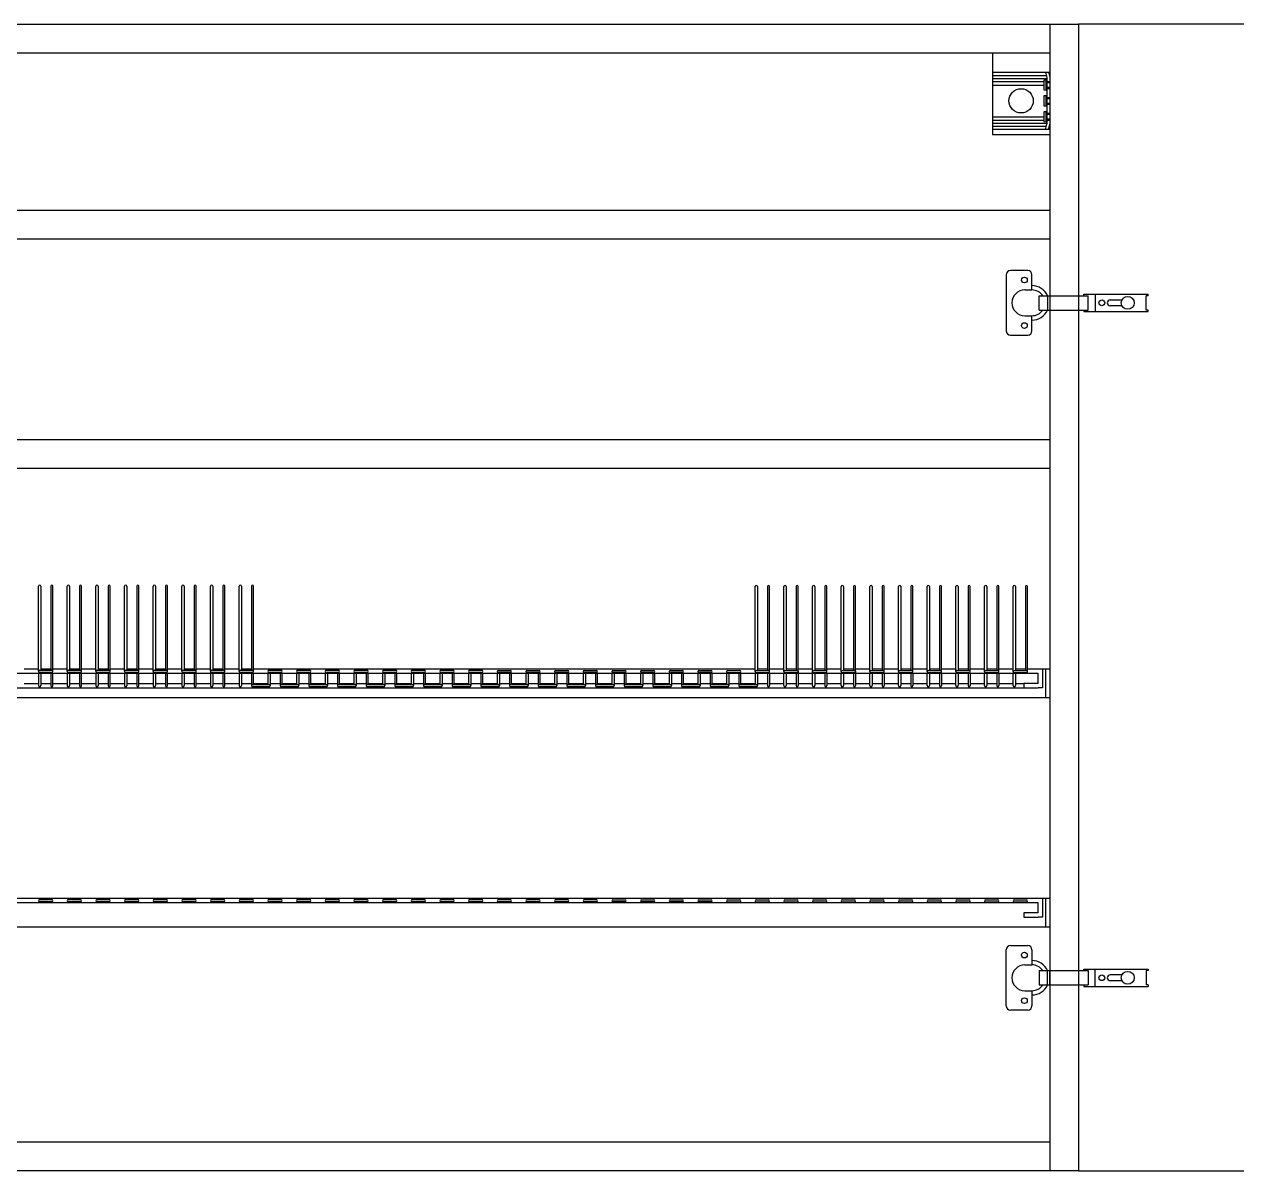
# Model space of a CAD drawing. Header units: millimetres. Extents: x 6463 to 6784, y 3596 to 3917.
# Drawn here: x 6509.3 to 6593.9, y 3715.3 to 3795.3 of the extents above; entities that cross this region are included whole.
import ezdxf

# ---------------------------------------------------------------- set-up
doc = ezdxf.new("R2010")
doc.units = ezdxf.units.MM
doc.layers.add('A-SECT-MCUT1', color=7, linetype='Continuous', lineweight=25)
doc.layers.add('viti', color=5, linetype='Continuous')

msp = doc.modelspace()

# ---------------------------------------------------------------- linework, layer by layer
for p, q in [((6502.811, 3795.268), (6582.811, 3795.268)), ((6580.811, 3795.268), (6580.811, 3715.268)), ((6582.811, 3795.268), (6582.811, 3715.268)), ((6622.811, 3795.268), (6582.811, 3795.268)), ((6504.811, 3793.268), (6580.811, 3793.268)), ((6576.811, 3793.268), (6576.811, 3787.567)), ((6576.811, 3787.567), (6580.811, 3787.567)), ((6580.811, 3782.268), (6504.811, 3782.268)), ((6580.811, 3780.268), (6504.811, 3780.268)), ((6580.811, 3766.268), (6504.811, 3766.268)), ((6580.811, 3764.268), (6504.811, 3764.268)), ((6510.265, 3750.118), (6510.265, 3756.049)), ((6510.415, 3756.049), (6510.415, 3750.193)), ((6511.115, 3756.049), (6511.115, 3750.193)), ((6511.265, 3750.118), (6511.265, 3756.049)), ((6512.265, 3750.118), (6512.265, 3756.049)), ((6512.415, 3756.049), (6512.415, 3750.193)), ((6513.115, 3756.049), (6513.115, 3750.193)), ((6513.265, 3750.118), (6513.265, 3756.049)), ((6514.265, 3750.118), (6514.265, 3756.049)), ((6514.415, 3756.049), (6514.415, 3750.193)), ((6515.115, 3756.049), (6515.115, 3750.193)), ((6515.265, 3750.118), (6515.265, 3756.049)), ((6516.265, 3750.118), (6516.265, 3756.049)), ((6516.415, 3756.049), (6516.415, 3750.193)), ((6517.115, 3756.049), (6517.115, 3750.193)), ((6517.265, 3750.118), (6517.265, 3756.049)), ((6518.265, 3750.118), (6518.265, 3756.049)), ((6518.415, 3756.049), (6518.415, 3750.193)), ((6519.115, 3756.049), (6519.115, 3750.193)), ((6519.265, 3750.118), (6519.265, 3756.049)), ((6520.265, 3750.118), (6520.265, 3756.049)), ((6520.415, 3756.049), (6520.415, 3750.193)), ((6521.115, 3756.049), (6521.115, 3750.193)), ((6521.265, 3750.118), (6521.265, 3756.049)), ((6522.265, 3750.118), (6522.265, 3756.049)), ((6522.415, 3756.049), (6522.415, 3750.193)), ((6523.115, 3756.049), (6523.115, 3750.193)), ((6523.265, 3750.118), (6523.265, 3756.049)), ((6524.265, 3750.118), (6524.265, 3756.049)), ((6524.415, 3756.049), (6524.415, 3750.193)), ((6525.115, 3756.049), (6525.115, 3750.193)), ((6525.265, 3750.118), (6525.265, 3756.049)), ((6560.264, 3750.096), (6560.264, 3756.026)), ((6560.414, 3756.026), (6560.414, 3750.171)), ((6561.114, 3756.026), (6561.114, 3750.171)), ((6561.264, 3750.096), (6561.264, 3756.026)), ((6562.264, 3750.096), (6562.264, 3756.026)), ((6562.414, 3756.026), (6562.414, 3750.171)), ((6563.114, 3756.026), (6563.114, 3750.171)), ((6563.264, 3750.096), (6563.264, 3756.026)), ((6564.264, 3750.096), (6564.264, 3756.026)), ((6564.414, 3756.026), (6564.414, 3750.171)), ((6565.114, 3756.026), (6565.114, 3750.171)), ((6565.264, 3750.096), (6565.264, 3756.026)), ((6566.264, 3750.096), (6566.264, 3756.026)), ((6566.414, 3756.026), (6566.414, 3750.171)), ((6567.114, 3756.026), (6567.114, 3750.171)), ((6567.264, 3750.096), (6567.264, 3756.026)), ((6568.264, 3750.095), (6568.264, 3756.026)), ((6568.414, 3756.026), (6568.414, 3750.17)), ((6569.114, 3756.026), (6569.114, 3750.17)), ((6569.264, 3750.095), (6569.264, 3756.026)), ((6570.264, 3750.095), (6570.264, 3756.026)), ((6570.414, 3756.026), (6570.414, 3750.17)), ((6571.114, 3756.026), (6571.114, 3750.17)), ((6571.264, 3750.095), (6571.264, 3756.026)), ((6572.264, 3750.095), (6572.264, 3756.026)), ((6572.414, 3756.026), (6572.414, 3750.17)), ((6573.114, 3756.026), (6573.114, 3750.17)), ((6573.264, 3750.095), (6573.264, 3756.026)), ((6574.264, 3750.095), (6574.264, 3756.026)), ((6574.414, 3756.026), (6574.414, 3750.17)), ((6575.114, 3756.026), (6575.114, 3750.17)), ((6575.264, 3750.095), (6575.264, 3756.026)), ((6576.264, 3750.095), (6576.264, 3756.026)), ((6576.414, 3756.026), (6576.414, 3750.17)), ((6577.114, 3756.026), (6577.114, 3750.17)), ((6577.264, 3750.095), (6577.264, 3756.026)), ((6578.264, 3750.095), (6578.264, 3756.026)), ((6578.414, 3756.026), (6578.414, 3750.17)), ((6579.114, 3756.026), (6579.114, 3750.17)), ((6579.264, 3750.095), (6579.264, 3756.026)), ((6580.011, 3749.968), (6507.115, 3749.968)), ((6510.265, 3750.268), (6509.265, 3750.268)), ((6510.265, 3749.968), (6510.265, 3749.118)), ((6510.334, 3750.193), (6511.196, 3750.193)), ((6511.196, 3750.043), (6510.334, 3750.043)), ((6511.115, 3750.268), (6510.415, 3750.268)), ((6510.415, 3749.968), (6510.415, 3749.118)), ((6511.115, 3749.968), (6511.115, 3749.118)), ((6512.265, 3750.268), (6511.265, 3750.268)), ((6511.265, 3749.118), (6511.265, 3749.968)), ((6512.265, 3749.968), (6512.265, 3749.118)), ((6512.334, 3750.193), (6513.196, 3750.193)), ((6513.196, 3750.043), (6512.334, 3750.043)), ((6513.115, 3750.268), (6512.415, 3750.268)), ((6512.415, 3749.968), (6512.415, 3749.118)), ((6513.115, 3749.968), (6513.115, 3749.118)), ((6514.265, 3750.268), (6513.265, 3750.268)), ((6513.265, 3749.118), (6513.265, 3749.968)), ((6514.265, 3749.968), (6514.265, 3749.118)), ((6514.334, 3750.193), (6515.196, 3750.193)), ((6515.196, 3750.043), (6514.334, 3750.043)), ((6515.115, 3750.268), (6514.415, 3750.268)), ((6514.415, 3749.968), (6514.415, 3749.118)), ((6515.196, 3750.043), (6515.115, 3750.043)), ((6515.115, 3749.968), (6515.115, 3749.118)), ((6516.265, 3750.268), (6515.265, 3750.268)), ((6515.265, 3749.118), (6515.265, 3749.968)), ((6516.265, 3749.968), (6516.265, 3749.118)), ((6516.334, 3750.193), (6517.196, 3750.193)), ((6517.196, 3750.043), (6516.334, 3750.043)), ((6517.115, 3750.268), (6516.415, 3750.268)), ((6516.415, 3749.968), (6516.415, 3749.118)), ((6517.115, 3749.968), (6517.115, 3749.118)), ((6518.265, 3750.268), (6517.265, 3750.268)), ((6517.265, 3749.118), (6517.265, 3749.968)), ((6518.265, 3750.118), (6518.265, 3749.118)), ((6518.334, 3750.193), (6519.196, 3750.193)), ((6519.196, 3750.043), (6518.334, 3750.043)), ((6519.115, 3750.268), (6518.415, 3750.268)), ((6518.415, 3750.043), (6518.415, 3749.118)), ((6519.115, 3749.968), (6519.115, 3749.118)), ((6520.265, 3750.268), (6519.265, 3750.268)), ((6519.265, 3749.118), (6519.265, 3749.968)), ((6520.265, 3749.968), (6520.265, 3749.118)), ((6520.334, 3750.193), (6521.196, 3750.193)), ((6521.196, 3750.043), (6520.334, 3750.043)), ((6521.115, 3750.268), (6520.415, 3750.268)), ((6520.415, 3749.968), (6520.415, 3749.118)), ((6521.115, 3750.043), (6521.115, 3749.118)), ((6522.265, 3750.268), (6521.265, 3750.268)), ((6521.265, 3749.118), (6521.265, 3750.118)), ((6522.265, 3750.118), (6522.265, 3749.118)), ((6522.334, 3750.193), (6523.196, 3750.193)), ((6523.196, 3750.043), (6522.334, 3750.043)), ((6523.115, 3750.268), (6522.415, 3750.268)), ((6522.415, 3750.043), (6522.415, 3749.118)), ((6523.115, 3749.968), (6523.115, 3749.118)), ((6524.265, 3750.268), (6523.265, 3750.268)), ((6523.265, 3749.118), (6523.265, 3749.968)), ((6524.265, 3749.968), (6524.265, 3749.118)), ((6524.334, 3750.193), (6525.196, 3750.193)), ((6525.196, 3750.043), (6524.334, 3750.043)), ((6525.115, 3750.268), (6524.415, 3750.268)), ((6524.415, 3749.968), (6524.415, 3749.118)), ((6525.115, 3749.968), (6525.115, 3749.118)), ((6560.264, 3750.268), (6525.265, 3750.268)), ((6525.265, 3749.193), (6525.265, 3749.968)), ((6526.265, 3749.968), (6526.265, 3749.193)), ((6526.334, 3750.193), (6527.196, 3750.193)), ((6527.196, 3750.043), (6526.334, 3750.043)), ((6526.415, 3749.968), (6526.415, 3749.118)), ((6527.115, 3749.968), (6527.115, 3749.118)), ((6527.265, 3749.193), (6527.265, 3749.968)), ((6528.265, 3749.968), (6528.265, 3749.193)), ((6528.334, 3750.193), (6529.196, 3750.193)), ((6529.196, 3750.043), (6528.334, 3750.043)), ((6528.415, 3749.968), (6528.415, 3749.118)), ((6529.115, 3749.968), (6529.115, 3749.118)), ((6529.265, 3749.193), (6529.265, 3749.968)), ((6530.265, 3749.968), (6530.265, 3749.193)), ((6530.334, 3750.193), (6531.196, 3750.193)), ((6531.196, 3750.043), (6530.334, 3750.043)), ((6530.415, 3749.968), (6530.415, 3749.118)), ((6531.115, 3749.968), (6531.115, 3749.118)), ((6531.265, 3749.193), (6531.265, 3749.968)), ((6532.265, 3749.968), (6532.265, 3749.193)), ((6532.334, 3750.193), (6533.196, 3750.193)), ((6533.196, 3750.043), (6532.334, 3750.043)), ((6532.415, 3749.968), (6532.415, 3749.118)), ((6533.115, 3749.968), (6533.115, 3749.118)), ((6533.265, 3749.193), (6533.265, 3749.968)), ((6534.265, 3749.968), (6534.265, 3749.193)), ((6534.334, 3750.193), (6535.196, 3750.193)), ((6535.196, 3750.043), (6534.334, 3750.043)), ((6534.415, 3749.968), (6534.415, 3749.118)), ((6535.115, 3749.968), (6535.115, 3749.118)), ((6535.265, 3749.193), (6535.265, 3749.968)), ((6536.265, 3749.968), (6536.265, 3749.193)), ((6536.334, 3750.193), (6537.196, 3750.193)), ((6537.196, 3750.043), (6536.334, 3750.043)), ((6536.415, 3749.968), (6536.415, 3749.118)), ((6537.115, 3749.968), (6537.115, 3749.118)), ((6537.265, 3749.193), (6537.265, 3749.968)), ((6538.265, 3749.968), (6538.265, 3749.193)), ((6538.334, 3750.193), (6539.196, 3750.193)), ((6539.196, 3750.043), (6538.334, 3750.043)), ((6538.415, 3749.968), (6538.415, 3749.118)), ((6539.115, 3749.968), (6539.115, 3749.118)), ((6539.265, 3749.193), (6539.265, 3749.968)), ((6540.265, 3749.968), (6540.265, 3749.193)), ((6540.334, 3750.193), (6541.196, 3750.193)), ((6541.196, 3750.043), (6540.334, 3750.043)), ((6540.415, 3749.968), (6540.415, 3749.118)), ((6541.115, 3749.968), (6541.115, 3749.118)), ((6541.265, 3749.193), (6541.265, 3749.968)), ((6542.265, 3750.118), (6542.265, 3750.1)), ((6542.265, 3749.968), (6542.265, 3749.193)), ((6542.334, 3750.184), (6543.195, 3750.184)), ((6543.195, 3750.034), (6542.334, 3750.034)), ((6542.415, 3749.968), (6542.415, 3749.118)), ((6543.115, 3749.968), (6543.115, 3749.118)), ((6543.265, 3749.193), (6543.265, 3749.968)), ((6544.265, 3750.118), (6544.265, 3750.1)), ((6544.265, 3749.968), (6544.265, 3749.193)), ((6544.334, 3750.184), (6545.195, 3750.184)), ((6545.195, 3750.034), (6544.334, 3750.034)), ((6544.415, 3749.968), (6544.415, 3749.118)), ((6545.115, 3749.968), (6545.115, 3749.118)), ((6545.265, 3749.193), (6545.265, 3749.968)), ((6546.265, 3750.118), (6546.265, 3750.1)), ((6546.265, 3749.968), (6546.265, 3749.193)), ((6546.334, 3750.184), (6547.195, 3750.184)), ((6547.195, 3750.034), (6546.334, 3750.034)), ((6546.415, 3749.968), (6546.415, 3749.118)), ((6547.115, 3749.968), (6547.115, 3749.118)), ((6547.265, 3749.193), (6547.265, 3749.968)), ((6548.265, 3750.118), (6548.265, 3750.1)), ((6548.265, 3749.968), (6548.265, 3749.193)), ((6548.334, 3750.184), (6549.195, 3750.184)), ((6549.195, 3750.034), (6548.334, 3750.034)), ((6548.415, 3749.968), (6548.415, 3749.118)), ((6549.115, 3749.968), (6549.115, 3749.118)), ((6549.265, 3749.193), (6549.265, 3749.968)), ((6550.265, 3750.118), (6550.265, 3750.09)), ((6550.265, 3749.968), (6550.265, 3749.193)), ((6550.333, 3750.177), (6551.195, 3750.177)), ((6551.195, 3750.027), (6550.333, 3750.027)), ((6550.415, 3749.968), (6550.415, 3749.118)), ((6551.115, 3749.968), (6551.115, 3749.118)), ((6551.265, 3749.193), (6551.265, 3749.968)), ((6552.265, 3750.118), (6552.265, 3750.09)), ((6552.265, 3749.968), (6552.265, 3749.193)), ((6552.333, 3750.177), (6553.195, 3750.177)), ((6553.195, 3750.027), (6552.333, 3750.027)), ((6552.415, 3749.968), (6552.415, 3749.118)), ((6553.115, 3749.968), (6553.115, 3749.118)), ((6553.265, 3749.193), (6553.265, 3749.968)), ((6554.265, 3750.118), (6554.265, 3750.09)), ((6554.265, 3749.968), (6554.265, 3749.193)), ((6554.333, 3750.177), (6555.195, 3750.177)), ((6555.195, 3750.027), (6554.333, 3750.027)), ((6554.415, 3749.968), (6554.415, 3749.118)), ((6555.115, 3749.968), (6555.115, 3749.118)), ((6555.265, 3749.193), (6555.265, 3749.968)), ((6556.265, 3750.118), (6556.265, 3750.09)), ((6556.265, 3749.968), (6556.265, 3749.193)), ((6556.333, 3750.177), (6557.195, 3750.177)), ((6557.195, 3750.027), (6556.333, 3750.027)), ((6556.415, 3749.968), (6556.415, 3749.118)), ((6557.115, 3749.968), (6557.115, 3749.118)), ((6557.265, 3749.193), (6557.265, 3749.968)), ((6558.265, 3750.109), (6558.265, 3750.082)), ((6558.265, 3749.968), (6558.265, 3749.193)), ((6558.333, 3750.17), (6559.195, 3750.17)), ((6559.195, 3750.02), (6558.333, 3750.02)), ((6558.415, 3749.968), (6558.415, 3749.118)), ((6559.115, 3749.968), (6559.115, 3749.118)), ((6559.265, 3749.193), (6559.265, 3749.968)), ((6560.265, 3750.118), (6560.265, 3750.082)), ((6560.265, 3749.968), (6560.265, 3749.193)), ((6560.333, 3750.17), (6561.195, 3750.17)), ((6561.195, 3750.02), (6560.333, 3750.02)), ((6561.114, 3750.268), (6560.414, 3750.268)), ((6560.415, 3749.968), (6560.415, 3749.118)), ((6561.115, 3749.968), (6561.115, 3749.118)), ((6562.264, 3750.268), (6561.264, 3750.268)), ((6561.265, 3749.968), (6561.265, 3749.118)), ((6562.265, 3750.109), (6562.265, 3750.082)), ((6562.265, 3749.118), (6562.265, 3749.968)), ((6562.333, 3750.17), (6563.195, 3750.17)), ((6563.195, 3750.02), (6562.333, 3750.02)), ((6563.114, 3750.268), (6562.414, 3750.268)), ((6562.415, 3749.968), (6562.415, 3749.118)), ((6563.115, 3750.043), (6563.115, 3749.118)), ((6564.264, 3750.268), (6563.264, 3750.268)), ((6563.265, 3750.118), (6563.265, 3749.118)), ((6564.265, 3749.118), (6564.265, 3750.118)), ((6564.265, 3750.109), (6564.265, 3750.082)), ((6564.333, 3750.17), (6565.195, 3750.17)), ((6565.195, 3750.02), (6564.333, 3750.02)), ((6565.114, 3750.268), (6564.414, 3750.268)), ((6564.415, 3750.043), (6564.415, 3749.118)), ((6565.115, 3749.968), (6565.115, 3749.118)), ((6566.264, 3750.268), (6565.264, 3750.268)), ((6565.265, 3749.968), (6565.265, 3749.118)), ((6566.265, 3750.121), (6566.265, 3750.082)), ((6566.265, 3749.118), (6566.265, 3749.968)), ((6566.333, 3750.17), (6567.195, 3750.17)), ((6567.195, 3750.02), (6566.333, 3750.02)), ((6567.114, 3750.268), (6566.414, 3750.268)), ((6566.415, 3749.968), (6566.415, 3749.118)), ((6567.115, 3750.043), (6567.115, 3749.118)), ((6568.264, 3750.268), (6567.264, 3750.268)), ((6567.265, 3750.118), (6567.265, 3749.118)), ((6568.265, 3749.118), (6568.265, 3749.968)), ((6568.333, 3750.17), (6569.195, 3750.17)), ((6569.195, 3750.02), (6568.333, 3750.02)), ((6569.114, 3750.268), (6568.414, 3750.268)), ((6568.415, 3749.968), (6568.415, 3749.118)), ((6569.115, 3749.968), (6569.115, 3749.118)), ((6570.264, 3750.268), (6569.264, 3750.268)), ((6569.265, 3749.968), (6569.265, 3749.118)), ((6570.265, 3749.118), (6570.265, 3749.968)), ((6570.333, 3750.17), (6571.195, 3750.17)), ((6571.195, 3750.02), (6570.333, 3750.02)), ((6571.114, 3750.268), (6570.414, 3750.268)), ((6570.415, 3749.968), (6570.415, 3749.118)), ((6571.115, 3749.968), (6571.115, 3749.118)), ((6572.264, 3750.268), (6571.264, 3750.268)), ((6571.265, 3749.968), (6571.265, 3749.118)), ((6572.265, 3749.118), (6572.265, 3749.968)), ((6572.333, 3750.17), (6573.195, 3750.17)), ((6573.195, 3750.02), (6572.333, 3750.02)), ((6573.114, 3750.268), (6572.414, 3750.268)), ((6572.415, 3749.968), (6572.415, 3749.118)), ((6573.115, 3749.968), (6573.115, 3749.118)), ((6574.264, 3750.268), (6573.264, 3750.268)), ((6573.265, 3749.968), (6573.265, 3749.118)), ((6574.265, 3749.118), (6574.265, 3749.968)), ((6574.333, 3750.17), (6575.195, 3750.17)), ((6575.195, 3750.02), (6574.333, 3750.02)), ((6575.114, 3750.268), (6574.414, 3750.268)), ((6574.415, 3749.968), (6574.415, 3749.118)), ((6575.115, 3749.968), (6575.115, 3749.118)), ((6576.264, 3750.268), (6575.264, 3750.268)), ((6575.265, 3749.968), (6575.265, 3749.118)), ((6576.265, 3750.109), (6576.265, 3750.082)), ((6576.265, 3749.118), (6576.265, 3749.968)), ((6576.333, 3750.17), (6577.195, 3750.17)), ((6577.195, 3750.02), (6576.333, 3750.02)), ((6577.114, 3750.268), (6576.414, 3750.268)), ((6576.415, 3749.968), (6576.415, 3749.118)), ((6577.115, 3749.968), (6577.115, 3749.118)), ((6578.264, 3750.268), (6577.264, 3750.268)), ((6577.265, 3749.968), (6577.265, 3749.118)), ((6578.265, 3749.118), (6578.265, 3749.968)), ((6578.333, 3750.17), (6579.195, 3750.17)), ((6579.195, 3750.02), (6578.333, 3750.02)), ((6579.114, 3750.268), (6578.414, 3750.268)), ((6578.415, 3749.968), (6578.415, 3749.118)), ((6580.811, 3750.268), (6579.264, 3750.268)), ((6580.011, 3749.268), (6580.011, 3749.968)), ((6580.311, 3750.268), (6580.311, 3748.968)), ((6580.511, 3750.268), (6580.511, 3748.268)), ((6509.265, 3749.268), (6510.265, 3749.268)), ((6510.415, 3749.268), (6511.115, 3749.268)), ((6511.265, 3749.268), (6512.265, 3749.268)), ((6512.415, 3749.268), (6513.115, 3749.268)), ((6513.265, 3749.268), (6514.265, 3749.268)), ((6514.415, 3749.268), (6515.115, 3749.268)), ((6515.265, 3749.268), (6516.265, 3749.268)), ((6516.415, 3749.268), (6517.115, 3749.268)), ((6517.265, 3749.268), (6518.265, 3749.268)), ((6518.415, 3749.268), (6519.115, 3749.268)), ((6519.265, 3749.268), (6520.265, 3749.268)), ((6520.415, 3749.268), (6521.115, 3749.268)), ((6521.265, 3749.268), (6522.265, 3749.268)), ((6522.415, 3749.268), (6523.115, 3749.268)), ((6523.265, 3749.268), (6524.265, 3749.268)), ((6524.415, 3749.268), (6525.115, 3749.268)), ((6525.184, 3749.193), (6526.346, 3749.193)), ((6526.346, 3749.043), (6525.184, 3749.043)), ((6525.265, 3749.268), (6526.265, 3749.268)), ((6526.415, 3749.268), (6527.115, 3749.268)), ((6527.184, 3749.193), (6528.346, 3749.193)), ((6528.346, 3749.043), (6527.184, 3749.043)), ((6527.265, 3749.268), (6528.265, 3749.268)), ((6528.415, 3749.268), (6529.115, 3749.268)), ((6529.184, 3749.193), (6530.346, 3749.193)), ((6530.346, 3749.043), (6529.184, 3749.043)), ((6529.265, 3749.268), (6530.265, 3749.268)), ((6530.415, 3749.268), (6531.115, 3749.268)), ((6531.184, 3749.193), (6532.346, 3749.193)), ((6532.346, 3749.043), (6531.184, 3749.043)), ((6531.265, 3749.268), (6532.265, 3749.268)), ((6532.415, 3749.268), (6533.115, 3749.268)), ((6533.184, 3749.193), (6534.346, 3749.193)), ((6534.346, 3749.043), (6533.184, 3749.043)), ((6533.265, 3749.268), (6534.265, 3749.268)), ((6534.415, 3749.268), (6535.115, 3749.268)), ((6535.184, 3749.193), (6536.346, 3749.193)), ((6536.346, 3749.043), (6535.184, 3749.043)), ((6535.265, 3749.268), (6536.265, 3749.268)), ((6536.415, 3749.268), (6537.115, 3749.268)), ((6537.184, 3749.193), (6538.346, 3749.193)), ((6538.346, 3749.043), (6537.184, 3749.043)), ((6537.265, 3749.268), (6538.265, 3749.268)), ((6538.415, 3749.268), (6539.115, 3749.268)), ((6539.184, 3749.193), (6540.346, 3749.193)), ((6540.346, 3749.043), (6539.184, 3749.043)), ((6539.265, 3749.268), (6540.265, 3749.268)), ((6540.415, 3749.268), (6541.115, 3749.268)), ((6541.184, 3749.193), (6542.346, 3749.193)), ((6542.346, 3749.043), (6541.184, 3749.043)), ((6541.265, 3749.268), (6542.265, 3749.268)), ((6542.415, 3749.268), (6543.115, 3749.268)), ((6543.184, 3749.193), (6544.346, 3749.193)), ((6544.346, 3749.043), (6543.184, 3749.043)), ((6543.265, 3749.268), (6544.265, 3749.268)), ((6544.415, 3749.268), (6545.115, 3749.268)), ((6545.184, 3749.193), (6546.346, 3749.193)), ((6546.346, 3749.043), (6545.184, 3749.043)), ((6545.265, 3749.268), (6546.265, 3749.268)), ((6546.415, 3749.268), (6547.115, 3749.268)), ((6547.184, 3749.193), (6548.346, 3749.193)), ((6548.346, 3749.043), (6547.184, 3749.043)), ((6547.265, 3749.268), (6548.265, 3749.268)), ((6548.415, 3749.268), (6549.115, 3749.268)), ((6549.184, 3749.193), (6550.346, 3749.193)), ((6550.346, 3749.043), (6549.184, 3749.043)), ((6549.265, 3749.268), (6550.265, 3749.268)), ((6550.415, 3749.268), (6551.115, 3749.268)), ((6551.184, 3749.193), (6552.346, 3749.193)), ((6552.346, 3749.043), (6551.184, 3749.043)), ((6551.265, 3749.268), (6552.265, 3749.268)), ((6552.415, 3749.268), (6553.115, 3749.268)), ((6553.184, 3749.193), (6554.346, 3749.193)), ((6554.346, 3749.043), (6553.184, 3749.043)), ((6553.265, 3749.268), (6554.265, 3749.268)), ((6554.415, 3749.268), (6555.115, 3749.268)), ((6555.184, 3749.193), (6556.346, 3749.193)), ((6556.346, 3749.043), (6555.184, 3749.043)), ((6555.265, 3749.268), (6556.265, 3749.268)), ((6556.415, 3749.268), (6557.115, 3749.268)), ((6557.184, 3749.193), (6558.346, 3749.193)), ((6558.346, 3749.043), (6557.184, 3749.043)), ((6557.265, 3749.268), (6558.265, 3749.268)), ((6558.415, 3749.268), (6559.115, 3749.268)), ((6559.184, 3749.193), (6560.346, 3749.193)), ((6560.346, 3749.043), (6559.184, 3749.043)), ((6559.265, 3749.268), (6560.265, 3749.268)), ((6560.415, 3749.268), (6561.115, 3749.268)), ((6561.265, 3749.268), (6562.265, 3749.268)), ((6562.415, 3749.268), (6563.115, 3749.268)), ((6563.265, 3749.268), (6564.265, 3749.268)), ((6564.415, 3749.268), (6565.115, 3749.268)), ((6565.265, 3749.268), (6566.265, 3749.268)), ((6566.415, 3749.268), (6567.115, 3749.268)), ((6567.265, 3749.268), (6568.265, 3749.268)), ((6568.415, 3749.268), (6569.115, 3749.268)), ((6569.265, 3749.268), (6570.265, 3749.268)), ((6570.415, 3749.268), (6571.115, 3749.268)), ((6571.265, 3749.268), (6572.265, 3749.268)), ((6572.415, 3749.268), (6573.115, 3749.268)), ((6573.265, 3749.268), (6574.265, 3749.268)), ((6574.415, 3749.268), (6575.115, 3749.268)), ((6575.265, 3749.268), (6576.265, 3749.268)), ((6576.415, 3749.268), (6577.115, 3749.268)), ((6577.265, 3749.268), (6578.265, 3749.268)), ((6578.415, 3749.268), (6579.011, 3749.268)), ((6580.011, 3749.268), (6579.011, 3749.268)), ((6579.011, 3749.268), (6579.011, 3748.968)), ((6580.811, 3748.268), (6504.811, 3748.268)), ((6506.611, 3748.968), (6579.011, 3748.968)), ((6579.011, 3748.968), (6580.011, 3748.968)), ((6580.311, 3748.968), (6580.011, 3748.968)), ((6580.811, 3734.268), (6504.811, 3734.268)), ((6580.011, 3733.968), (6505.611, 3733.968)), ((6510.334, 3734.193), (6511.196, 3734.193)), ((6511.196, 3734.043), (6510.334, 3734.043)), ((6512.334, 3734.193), (6513.196, 3734.193)), ((6513.196, 3734.043), (6512.334, 3734.043)), ((6514.334, 3734.193), (6515.196, 3734.193)), ((6515.196, 3734.043), (6514.334, 3734.043)), ((6516.334, 3734.193), (6517.196, 3734.193)), ((6517.196, 3734.043), (6516.334, 3734.043)), ((6518.334, 3734.193), (6519.196, 3734.193)), ((6519.196, 3734.043), (6518.334, 3734.043)), ((6520.334, 3734.193), (6521.196, 3734.193)), ((6521.196, 3734.043), (6520.334, 3734.043)), ((6522.334, 3734.193), (6523.196, 3734.193)), ((6523.196, 3734.043), (6522.334, 3734.043)), ((6524.334, 3734.193), (6525.196, 3734.193)), ((6525.196, 3734.043), (6524.334, 3734.043)), ((6526.334, 3734.193), (6527.196, 3734.193)), ((6527.196, 3734.043), (6526.334, 3734.043)), ((6528.334, 3734.193), (6529.196, 3734.193)), ((6529.196, 3734.043), (6528.334, 3734.043)), ((6530.334, 3734.193), (6531.196, 3734.193)), ((6531.196, 3734.043), (6530.334, 3734.043)), ((6532.334, 3734.193), (6533.196, 3734.193)), ((6533.196, 3734.043), (6532.334, 3734.043)), ((6534.334, 3734.193), (6535.196, 3734.193)), ((6535.196, 3734.043), (6534.334, 3734.043)), ((6536.334, 3734.193), (6537.196, 3734.193)), ((6537.196, 3734.043), (6536.334, 3734.043)), ((6538.334, 3734.193), (6539.196, 3734.193)), ((6539.196, 3734.043), (6538.334, 3734.043)), ((6540.334, 3734.193), (6541.196, 3734.193)), ((6541.196, 3734.043), (6540.334, 3734.043)), ((6542.334, 3734.184), (6543.195, 3734.184)), ((6543.195, 3734.034), (6542.334, 3734.034)), ((6544.334, 3734.184), (6545.195, 3734.184)), ((6545.195, 3734.034), (6544.334, 3734.034)), ((6546.334, 3734.184), (6547.195, 3734.184)), ((6547.195, 3734.034), (6546.334, 3734.034)), ((6548.334, 3734.184), (6549.195, 3734.184)), ((6549.195, 3734.034), (6548.334, 3734.034)), ((6550.333, 3734.177), (6551.195, 3734.177)), ((6551.195, 3734.027), (6550.333, 3734.027)), ((6552.333, 3734.177), (6553.195, 3734.177)), ((6553.195, 3734.027), (6552.333, 3734.027)), ((6554.333, 3734.177), (6555.195, 3734.177)), ((6555.195, 3734.027), (6554.333, 3734.027)), ((6556.333, 3734.177), (6557.195, 3734.177)), ((6557.195, 3734.027), (6556.333, 3734.027)), ((6558.333, 3734.17), (6559.195, 3734.17)), ((6559.195, 3734.02), (6558.333, 3734.02)), ((6560.333, 3734.17), (6561.195, 3734.17)), ((6561.195, 3734.02), (6560.333, 3734.02)), ((6562.333, 3734.17), (6563.195, 3734.17)), ((6563.195, 3734.02), (6562.333, 3734.02)), ((6564.333, 3734.17), (6565.195, 3734.17)), ((6565.195, 3734.02), (6564.333, 3734.02)), ((6566.333, 3734.17), (6567.195, 3734.17)), ((6567.195, 3734.02), (6566.333, 3734.02)), ((6568.333, 3734.17), (6569.195, 3734.17)), ((6569.195, 3734.02), (6568.333, 3734.02)), ((6570.333, 3734.17), (6571.195, 3734.17)), ((6571.195, 3734.02), (6570.333, 3734.02)), ((6572.333, 3734.17), (6573.195, 3734.17)), ((6573.195, 3734.02), (6572.333, 3734.02)), ((6574.333, 3734.17), (6575.195, 3734.17)), ((6575.195, 3734.02), (6574.333, 3734.02)), ((6576.333, 3734.17), (6577.195, 3734.17)), ((6577.195, 3734.02), (6576.333, 3734.02)), ((6578.333, 3734.17), (6579.195, 3734.17)), ((6579.195, 3734.02), (6578.333, 3734.02)), ((6580.011, 3733.268), (6580.011, 3733.968)), ((6580.311, 3734.268), (6580.311, 3732.968)), ((6580.511, 3734.268), (6580.511, 3732.268)), ((6580.011, 3733.268), (6579.011, 3733.268)), ((6579.011, 3733.268), (6579.011, 3732.968)), ((6579.011, 3732.968), (6580.011, 3732.968)), ((6580.311, 3732.968), (6580.011, 3732.968)), ((6580.811, 3732.268), (6504.811, 3732.268)), ((6580.811, 3717.268), (6504.811, 3717.268)), ((6582.811, 3715.268), (6502.811, 3715.268)), ((6582.811, 3715.268), (6622.811, 3715.268))]:
    msp.add_line(p, q)
for centre, start, end in [((6510.34, 3756.043), 4.69191, 175.30809), ((6511.19, 3756.043), 4.69191, 175.30809), ((6512.34, 3756.043), 4.69191, 175.30809), ((6513.19, 3756.043), 4.69191, 175.30809), ((6514.34, 3756.043), 4.69191, 175.30809), ((6515.19, 3756.043), 4.69191, 175.30809), ((6516.34, 3756.043), 4.69191, 175.30809), ((6517.19, 3756.043), 4.69191, 175.30809), ((6518.34, 3756.043), 4.69191, 175.30809), ((6519.19, 3756.043), 4.69191, 175.30809), ((6520.34, 3756.043), 4.69191, 175.30809), ((6521.19, 3756.043), 4.69191, 175.30809), ((6522.34, 3756.043), 4.69191, 175.30809), ((6523.19, 3756.043), 4.69191, 175.30809), ((6524.34, 3756.043), 4.69191, 175.30809), ((6525.19, 3756.043), 4.69191, 175.30809), ((6560.339, 3756.02), 4.69191, 175.30809), ((6561.189, 3756.02), 4.69191, 175.30809), ((6562.339, 3756.02), 4.69191, 175.30809), ((6563.189, 3756.02), 4.69191, 175.30809), ((6564.339, 3756.02), 4.69191, 175.30809), ((6565.189, 3756.02), 4.69191, 175.30809), ((6566.339, 3756.02), 4.69191, 175.30809), ((6567.189, 3756.02), 4.69191, 175.30809), ((6568.339, 3756.02), 4.69191, 175.30809), ((6569.189, 3756.02), 4.69191, 175.30809), ((6570.339, 3756.02), 4.69191, 175.30809), ((6571.189, 3756.02), 4.69191, 175.30809), ((6572.339, 3756.02), 4.69191, 175.30809), ((6573.189, 3756.02), 4.69191, 175.30809), ((6574.339, 3756.02), 4.69191, 175.30809), ((6575.189, 3756.02), 4.69191, 175.30809), ((6576.339, 3756.02), 4.69191, 175.30809), ((6577.189, 3756.02), 4.69191, 175.30809), ((6578.339, 3756.02), 4.69191, 175.30809), ((6579.189, 3756.02), 4.69191, 175.30809), ((6510.34, 3750.118), 94.69191, 265.30809), ((6511.19, 3750.118), 274.69191, 85.30809), ((6512.34, 3750.118), 94.69191, 265.30809), ((6513.19, 3750.118), 274.69191, 85.30809), ((6514.34, 3750.118), 94.69191, 265.30809), ((6515.19, 3750.118), 274.69191, 85.30809), ((6516.34, 3750.118), 94.69191, 265.30809), ((6517.19, 3750.118), 274.69191, 85.30809), ((6518.34, 3750.118), 94.69191, 265.30809), ((6519.19, 3750.118), 274.69191, 85.30809), ((6520.34, 3750.118), 94.69191, 265.30809), ((6521.19, 3750.118), 274.69191, 85.30809), ((6522.34, 3750.118), 94.69191, 265.30809), ((6523.19, 3750.118), 274.69191, 85.30809), ((6524.34, 3750.118), 94.69191, 265.30809), ((6525.19, 3750.118), 274.69191, 85.30809), ((6526.34, 3750.118), 94.69191, 265.30809), ((6527.19, 3750.118), 274.69191, 85.30809), ((6528.34, 3750.118), 94.69191, 265.30809), ((6529.19, 3750.118), 274.69191, 85.30809), ((6530.34, 3750.118), 94.69191, 265.30809), ((6531.19, 3750.118), 274.69191, 85.30809), ((6532.34, 3750.118), 94.69191, 265.30809), ((6533.19, 3750.118), 274.69191, 85.30809), ((6534.34, 3750.118), 94.69191, 265.30809), ((6535.19, 3750.118), 274.69191, 85.30809), ((6536.34, 3750.118), 94.69191, 265.30809), ((6537.19, 3750.118), 274.69191, 85.30809), ((6538.34, 3750.118), 94.69191, 265.30809), ((6539.19, 3750.118), 274.69191, 85.30809), ((6540.34, 3750.118), 94.69191, 265.30809), ((6541.19, 3750.118), 274.69191, 85.30809), ((6542.34, 3750.109), 94.69191, 265.30809), ((6543.189, 3750.109), 274.69191, 85.30809), ((6544.34, 3750.109), 94.69191, 265.30809), ((6545.189, 3750.109), 274.69191, 85.30809), ((6546.34, 3750.109), 94.69191, 265.30809), ((6547.189, 3750.109), 274.69191, 85.30809), ((6548.34, 3750.109), 94.69191, 265.30809), ((6549.189, 3750.109), 274.69191, 85.30809), ((6550.339, 3750.102), 94.69191, 265.30809), ((6551.189, 3750.102), 274.69191, 85.30809), ((6552.339, 3750.102), 94.69191, 265.30809), ((6553.189, 3750.102), 274.69191, 85.30809), ((6554.339, 3750.102), 94.69191, 265.30809), ((6555.189, 3750.102), 274.69191, 85.30809), ((6556.339, 3750.102), 94.69191, 265.30809), ((6557.189, 3750.102), 274.69191, 85.30809), ((6558.339, 3750.095), 94.69191, 265.30809), ((6559.189, 3750.095), 274.69191, 85.30809), ((6560.339, 3750.095), 94.69191, 265.30809), ((6561.189, 3750.095), 274.69191, 85.30809), ((6562.339, 3750.095), 94.69191, 265.30809), ((6563.189, 3750.095), 274.69191, 85.30809), ((6564.339, 3750.095), 94.69191, 265.30809), ((6565.189, 3750.095), 274.69191, 85.30809), ((6566.339, 3750.095), 94.69191, 265.30809), ((6567.189, 3750.095), 274.69191, 85.30809), ((6568.339, 3750.095), 94.69191, 265.30809), ((6569.189, 3750.095), 274.69191, 85.30809), ((6570.339, 3750.095), 94.69191, 265.30809), ((6571.189, 3750.095), 274.69191, 85.30809), ((6572.339, 3750.095), 94.69191, 265.30809), ((6573.189, 3750.095), 274.69191, 85.30809), ((6574.339, 3750.095), 94.69191, 265.30809), ((6575.189, 3750.095), 274.69191, 85.30809), ((6576.339, 3750.095), 94.69191, 265.30809), ((6577.189, 3750.095), 274.69191, 85.30809), ((6578.339, 3750.095), 94.69191, 265.30809), ((6579.189, 3750.095), 274.69191, 85.30809), ((6510.34, 3749.124), 184.69191, 355.30809), ((6511.19, 3749.124), 184.69191, 355.30809), ((6512.34, 3749.124), 184.69191, 355.30809), ((6513.19, 3749.124), 184.69191, 355.30809), ((6514.34, 3749.124), 184.69191, 355.30809), ((6515.19, 3749.124), 184.69191, 355.30809), ((6516.34, 3749.124), 184.69191, 355.30809), ((6517.19, 3749.124), 184.69191, 355.30809), ((6518.34, 3749.124), 184.69191, 355.30809), ((6519.19, 3749.124), 184.69191, 355.30809), ((6520.34, 3749.124), 184.69191, 355.30809), ((6521.19, 3749.124), 184.69191, 355.30809), ((6522.34, 3749.124), 184.69191, 355.30809), ((6523.19, 3749.124), 184.69191, 355.30809), ((6524.34, 3749.124), 184.69191, 355.30809), ((6525.19, 3749.118), 94.69191, 265.30809), ((6526.34, 3749.118), 274.69191, 85.30809), ((6527.19, 3749.118), 94.69191, 265.30809), ((6528.34, 3749.118), 274.69191, 85.30809), ((6529.19, 3749.118), 94.69191, 265.30809), ((6530.34, 3749.118), 274.69191, 85.30809), ((6531.19, 3749.118), 94.69191, 265.30809), ((6532.34, 3749.118), 274.69191, 85.30809), ((6533.19, 3749.118), 94.69191, 265.30809), ((6534.34, 3749.118), 274.69191, 85.30809), ((6535.19, 3749.118), 94.69191, 265.30809), ((6536.34, 3749.118), 274.69191, 85.30809), ((6537.19, 3749.118), 94.69191, 265.30809), ((6538.34, 3749.118), 274.69191, 85.30809), ((6539.19, 3749.118), 94.69191, 265.30809), ((6540.34, 3749.118), 274.69191, 85.30809), ((6541.19, 3749.118), 94.69191, 265.30809), ((6542.34, 3749.118), 274.69191, 85.30809), ((6543.19, 3749.118), 94.69191, 265.30809), ((6544.34, 3749.118), 274.69191, 85.30809), ((6545.19, 3749.118), 94.69191, 265.30809), ((6546.34, 3749.118), 274.69191, 85.30809), ((6547.19, 3749.118), 94.69191, 265.30809), ((6548.34, 3749.118), 274.69191, 85.30809), ((6549.19, 3749.118), 94.69191, 265.30809), ((6550.34, 3749.118), 274.69191, 85.30809), ((6551.19, 3749.118), 94.69191, 265.30809), ((6552.34, 3749.118), 274.69191, 85.30809), ((6553.19, 3749.118), 94.69191, 265.30809), ((6554.34, 3749.118), 274.69191, 85.30809), ((6555.19, 3749.118), 94.69191, 265.30809), ((6556.34, 3749.118), 274.69191, 85.30809), ((6557.19, 3749.118), 94.69191, 265.30809), ((6558.34, 3749.118), 274.69191, 85.30809), ((6559.19, 3749.118), 94.69191, 265.30809), ((6560.34, 3749.118), 274.69191, 85.30809), ((6561.19, 3749.124), 184.69191, 355.30809), ((6562.34, 3749.124), 184.69191, 355.30809), ((6563.19, 3749.124), 184.69191, 355.30809), ((6564.34, 3749.124), 184.69191, 355.30809), ((6565.19, 3749.124), 184.69191, 355.30809), ((6566.34, 3749.124), 184.69191, 355.30809), ((6567.19, 3749.124), 184.69191, 355.30809), ((6568.34, 3749.124), 184.69191, 355.30809), ((6569.19, 3749.124), 184.69191, 355.30809), ((6570.34, 3749.124), 184.69191, 355.30809), ((6571.19, 3749.124), 184.69191, 355.30809), ((6572.34, 3749.124), 184.69191, 355.30809), ((6573.19, 3749.124), 184.69191, 355.30809), ((6574.34, 3749.124), 184.69191, 355.30809), ((6575.19, 3749.124), 184.69191, 355.30809), ((6576.34, 3749.124), 184.69191, 355.30809), ((6577.19, 3749.124), 184.69191, 355.30809), ((6578.34, 3749.124), 184.69191, 355.30809), ((6510.34, 3734.118), 94.69191, 265.30809), ((6511.19, 3734.118), 274.69191, 85.30809), ((6512.34, 3734.118), 94.69191, 265.30809), ((6513.19, 3734.118), 274.69191, 85.30809), ((6514.34, 3734.118), 94.69191, 265.30809), ((6515.19, 3734.118), 274.69191, 85.30809), ((6516.34, 3734.118), 94.69191, 265.30809), ((6517.19, 3734.118), 274.69191, 85.30809), ((6518.34, 3734.118), 94.69191, 265.30809), ((6519.19, 3734.118), 274.69191, 85.30809), ((6520.34, 3734.118), 94.69191, 265.30809), ((6521.19, 3734.118), 274.69191, 85.30809), ((6522.34, 3734.118), 94.69191, 265.30809), ((6523.19, 3734.118), 274.69191, 85.30809), ((6524.34, 3734.118), 94.69191, 265.30809), ((6525.19, 3734.118), 274.69191, 85.30809), ((6526.34, 3734.118), 94.69191, 265.30809), ((6527.19, 3734.118), 274.69191, 85.30809), ((6528.34, 3734.118), 94.69191, 265.30809), ((6529.19, 3734.118), 274.69191, 85.30809), ((6530.34, 3734.118), 94.69191, 265.30809), ((6531.19, 3734.118), 274.69191, 85.30809), ((6532.34, 3734.118), 94.69191, 265.30809), ((6533.19, 3734.118), 274.69191, 85.30809), ((6534.34, 3734.118), 94.69191, 265.30809), ((6535.19, 3734.118), 274.69191, 85.30809), ((6536.34, 3734.118), 94.69191, 265.30809), ((6537.19, 3734.118), 274.69191, 85.30809), ((6538.34, 3734.118), 94.69191, 265.30809), ((6539.19, 3734.118), 274.69191, 85.30809), ((6540.34, 3734.118), 94.69191, 265.30809), ((6541.19, 3734.118), 274.69191, 85.30809), ((6542.34, 3734.109), 94.69191, 265.30809), ((6543.189, 3734.109), 274.69191, 85.30809), ((6544.34, 3734.109), 94.69191, 265.30809), ((6545.189, 3734.109), 274.69191, 85.30809), ((6546.34, 3734.109), 94.69191, 265.30809), ((6547.189, 3734.109), 274.69191, 85.30809), ((6548.34, 3734.109), 94.69191, 265.30809), ((6549.189, 3734.109), 274.69191, 85.30809), ((6550.339, 3734.102), 94.69191, 265.30809), ((6551.189, 3734.102), 274.69191, 85.30809), ((6552.339, 3734.102), 94.69191, 265.30809), ((6553.189, 3734.102), 274.69191, 85.30809), ((6554.339, 3734.102), 94.69191, 265.30809), ((6555.189, 3734.102), 274.69191, 85.30809), ((6556.339, 3734.102), 94.69191, 265.30809), ((6557.189, 3734.102), 274.69191, 85.30809), ((6558.339, 3734.095), 94.69191, 265.30809), ((6559.189, 3734.095), 274.69191, 85.30809), ((6560.339, 3734.095), 94.69191, 265.30809), ((6561.189, 3734.095), 274.69191, 85.30809), ((6562.339, 3734.095), 94.69191, 265.30809), ((6563.189, 3734.095), 274.69191, 85.30809), ((6564.339, 3734.095), 94.69191, 265.30809), ((6565.189, 3734.095), 274.69191, 85.30809), ((6566.339, 3734.095), 94.69191, 265.30809), ((6567.189, 3734.095), 274.69191, 85.30809), ((6568.339, 3734.095), 94.69191, 265.30809), ((6569.189, 3734.095), 274.69191, 85.30809), ((6570.339, 3734.095), 94.69191, 265.30809), ((6571.189, 3734.095), 274.69191, 85.30809), ((6572.339, 3734.095), 94.69191, 265.30809), ((6573.189, 3734.095), 274.69191, 85.30809), ((6574.339, 3734.095), 94.69191, 265.30809), ((6575.189, 3734.095), 274.69191, 85.30809), ((6576.339, 3734.095), 94.69191, 265.30809), ((6577.189, 3734.095), 274.69191, 85.30809), ((6578.339, 3734.095), 94.69191, 265.30809), ((6579.189, 3734.095), 274.69191, 85.30809)]:
    msp.add_arc(centre, 0.0753, start, end)
at = {"layer": 'A-SECT-MCUT1'}
for p, q in [((6577.77, 3777.777), (6577.77, 3773.877)), ((6579.27, 3778.077), (6578.07, 3778.077)), ((6579.57, 3776.727), (6579.57, 3777.777)), ((6579.07, 3776.727), (6579.57, 3776.727)), ((6580.06, 3776.327), (6583.481, 3776.327)), ((6580.06, 3775.327), (6580.06, 3776.327)), ((6580.661, 3776.327), (6580.661, 3775.327)), ((6580.811, 3776.327), (6580.811, 3775.327)), ((6583.181, 3776.427), (6587.681, 3776.427)), ((6583.181, 3776.327), (6583.181, 3776.427)), ((6583.481, 3775.327), (6583.481, 3776.327)), ((6583.973, 3776.427), (6583.973, 3775.227)), ((6587.531, 3775.327), (6587.531, 3776.327)), ((6587.681, 3776.327), (6587.531, 3776.327)), ((6587.681, 3776.327), (6587.681, 3776.427)), ((6580.06, 3775.327), (6583.481, 3775.327)), ((6583.181, 3775.327), (6583.181, 3775.227)), ((6583.181, 3775.227), (6587.681, 3775.227)), ((6585.024, 3776.027), (6585.848, 3776.027)), ((6585.848, 3775.627), (6585.024, 3775.627)), ((6587.681, 3775.327), (6587.531, 3775.327)), ((6587.681, 3775.227), (6587.681, 3775.327)), ((6579.07, 3774.927), (6579.57, 3774.927)), ((6579.57, 3773.877), (6579.57, 3774.927)), ((6578.07, 3773.577), (6579.27, 3773.577)), ((6577.77, 3726.782), (6577.77, 3730.682)), ((6578.07, 3730.982), (6579.27, 3730.982)), ((6579.57, 3730.682), (6579.57, 3729.632)), ((6579.07, 3729.632), (6579.57, 3729.632)), ((6580.06, 3729.232), (6583.481, 3729.232)), ((6580.06, 3729.232), (6580.06, 3728.232)), ((6580.661, 3728.232), (6580.661, 3729.232)), ((6580.811, 3728.232), (6580.811, 3729.232)), ((6583.181, 3729.232), (6583.181, 3729.332)), ((6583.181, 3729.332), (6587.681, 3729.332)), ((6583.481, 3729.232), (6583.481, 3728.232)), ((6583.973, 3728.132), (6583.973, 3729.332)), ((6585.848, 3728.932), (6585.024, 3728.932)), ((6587.531, 3729.232), (6587.531, 3728.232)), ((6587.681, 3729.232), (6587.531, 3729.232)), ((6587.681, 3729.332), (6587.681, 3729.232)), ((6580.06, 3728.232), (6583.481, 3728.232)), ((6583.181, 3728.232), (6583.181, 3728.132)), ((6583.181, 3728.132), (6587.681, 3728.132)), ((6585.024, 3728.532), (6585.848, 3728.532)), ((6587.681, 3728.232), (6587.531, 3728.232)), ((6587.681, 3728.232), (6587.681, 3728.132)), ((6579.07, 3727.832), (6579.57, 3727.832)), ((6579.57, 3727.832), (6579.57, 3726.782)), ((6579.27, 3726.482), (6578.07, 3726.482))]:
    msp.add_line(p, q, dxfattribs=at)
for centre, radius in [((6579.043, 3777.421), 0.2), ((6586.251, 3775.827), 0.45), ((6584.443, 3775.827), 0.2), ((6579.043, 3774.239), 0.2), ((6579.043, 3730.32), 0.2), ((6584.443, 3728.732), 0.2), ((6586.251, 3728.732), 0.45), ((6579.043, 3727.138), 0.2)]:
    msp.add_circle(centre, radius, dxfattribs=at)
for centre, radius, start, end in [((6578.07, 3777.777), 0.3, 90, 180), ((6579.27, 3777.777), 0.3, 0, 90), ((6579.57, 3775.827), 1.2, 24.62432, 90), ((6579.07, 3775.827), 0.9, 90, 270), ((6579.57, 3775.827), 0.9, 33.74899, 90), ((6579.57, 3775.827), 0.9, 270, 326.25101), ((6579.57, 3775.827), 1.2, 270, 335.37568), ((6585.024, 3775.827), 0.2, 90, 180), ((6585.024, 3775.827), 0.2, 180, 270), ((6578.07, 3773.877), 0.3, 180, 270), ((6579.27, 3773.877), 0.3, 270, 0), ((6578.07, 3730.682), 0.3, 90, 180), ((6579.27, 3730.682), 0.3, 0, 90), ((6579.07, 3728.732), 0.9, 90, 270), ((6579.57, 3728.732), 1.2, 24.62432, 90), ((6579.57, 3728.732), 0.9, 33.74899, 90), ((6585.024, 3728.732), 0.2, 90, 180), ((6585.024, 3728.732), 0.2, 180, 270), ((6579.57, 3728.732), 0.9, 270, 326.25101), ((6579.57, 3728.732), 1.2, 270, 335.37568), ((6578.07, 3726.782), 0.3, 180, 270), ((6579.27, 3726.782), 0.3, 270, 0)]:
    msp.add_arc(centre, radius, start, end, dxfattribs=at)
at = {"layer": 'viti'}
for p, q in [((6576.811, 3791.923), (6580.813, 3791.923)), ((6576.811, 3791.923), (6576.811, 3787.923)), ((6576.811, 3791.696), (6580.573, 3791.696)), ((6576.811, 3791.477), (6580.611, 3791.477)), ((6580.547, 3791.377), (6580.407, 3791.372)), ((6580.407, 3791.372), (6580.407, 3790.683)), ((6580.513, 3791.923), (6580.611, 3791.556)), ((6580.547, 3790.678), (6580.547, 3791.377)), ((6580.547, 3791.314), (6580.611, 3791.299)), ((6580.547, 3791.314), (6580.611, 3791.299)), ((6580.611, 3791.556), (6580.611, 3788.29)), ((6580.611, 3791.299), (6580.611, 3790.757)), ((6580.611, 3791.299), (6580.611, 3790.757)), ((6580.713, 3791.923), (6580.811, 3791.556)), ((6580.813, 3791.923), (6580.811, 3791.923)), ((6580.811, 3791.556), (6580.811, 3791.263)), ((6576.811, 3791.265), (6580.407, 3791.265)), ((6576.811, 3791.028), (6580.407, 3791.028)), ((6580.407, 3790.683), (6580.547, 3790.678)), ((6580.611, 3790.757), (6580.547, 3790.741)), ((6580.611, 3790.757), (6580.547, 3790.741)), ((6580.811, 3790.852), (6580.61, 3790.852)), ((6580.611, 3791.263), (6580.811, 3791.263)), ((6580.611, 3791.202), (6580.811, 3791.202)), ((6580.611, 3790.792), (6580.811, 3790.792)), ((6580.811, 3790.792), (6580.811, 3790.158)), ((6580.547, 3790.272), (6580.407, 3790.268)), ((6580.407, 3790.268), (6580.407, 3789.578)), ((6580.547, 3789.573), (6580.547, 3790.272)), ((6580.547, 3790.209), (6580.611, 3790.194)), ((6580.547, 3790.209), (6580.611, 3790.194)), ((6580.611, 3789.652), (6580.547, 3789.636)), ((6580.611, 3789.652), (6580.547, 3789.636)), ((6580.811, 3789.747), (6580.61, 3789.747)), ((6580.611, 3790.194), (6580.611, 3789.652)), ((6580.611, 3790.194), (6580.611, 3789.652)), ((6580.611, 3790.158), (6580.811, 3790.158)), ((6580.611, 3790.098), (6580.811, 3790.098)), ((6580.611, 3789.687), (6580.811, 3789.687)), ((6580.811, 3789.687), (6580.811, 3789.054)), ((6576.811, 3788.818), (6580.407, 3788.818)), ((6580.407, 3789.578), (6580.547, 3789.573)), ((6580.547, 3789.168), (6580.407, 3789.163)), ((6580.407, 3789.163), (6580.407, 3788.473)), ((6580.547, 3788.469), (6580.547, 3789.168)), ((6580.547, 3789.105), (6580.611, 3789.089)), ((6580.547, 3789.105), (6580.611, 3789.089)), ((6580.611, 3789.089), (6580.611, 3788.547)), ((6580.611, 3789.089), (6580.611, 3788.547)), ((6580.611, 3789.054), (6580.811, 3789.054)), ((6580.611, 3788.993), (6580.811, 3788.993)), ((6576.811, 3788.58), (6580.407, 3788.58)), ((6576.811, 3788.369), (6580.611, 3788.369)), ((6576.811, 3788.149), (6580.573, 3788.149)), ((6580.811, 3787.923), (6576.811, 3787.923)), ((6580.407, 3788.473), (6580.547, 3788.469)), ((6580.513, 3787.923), (6580.611, 3788.29)), ((6580.611, 3788.547), (6580.547, 3788.532)), ((6580.611, 3788.547), (6580.547, 3788.532)), ((6580.811, 3788.643), (6580.61, 3788.642)), ((6580.611, 3788.583), (6580.811, 3788.583)), ((6580.713, 3787.923), (6580.811, 3788.29)), ((6580.811, 3788.583), (6580.811, 3788.29)), ((6580.813, 3787.923), (6580.811, 3787.923))]:
    msp.add_line(p, q, dxfattribs=at)
msp.add_circle((6578.811, 3789.923), 0.848, dxfattribs=at)

doc.saveas('drawing.dxf')
